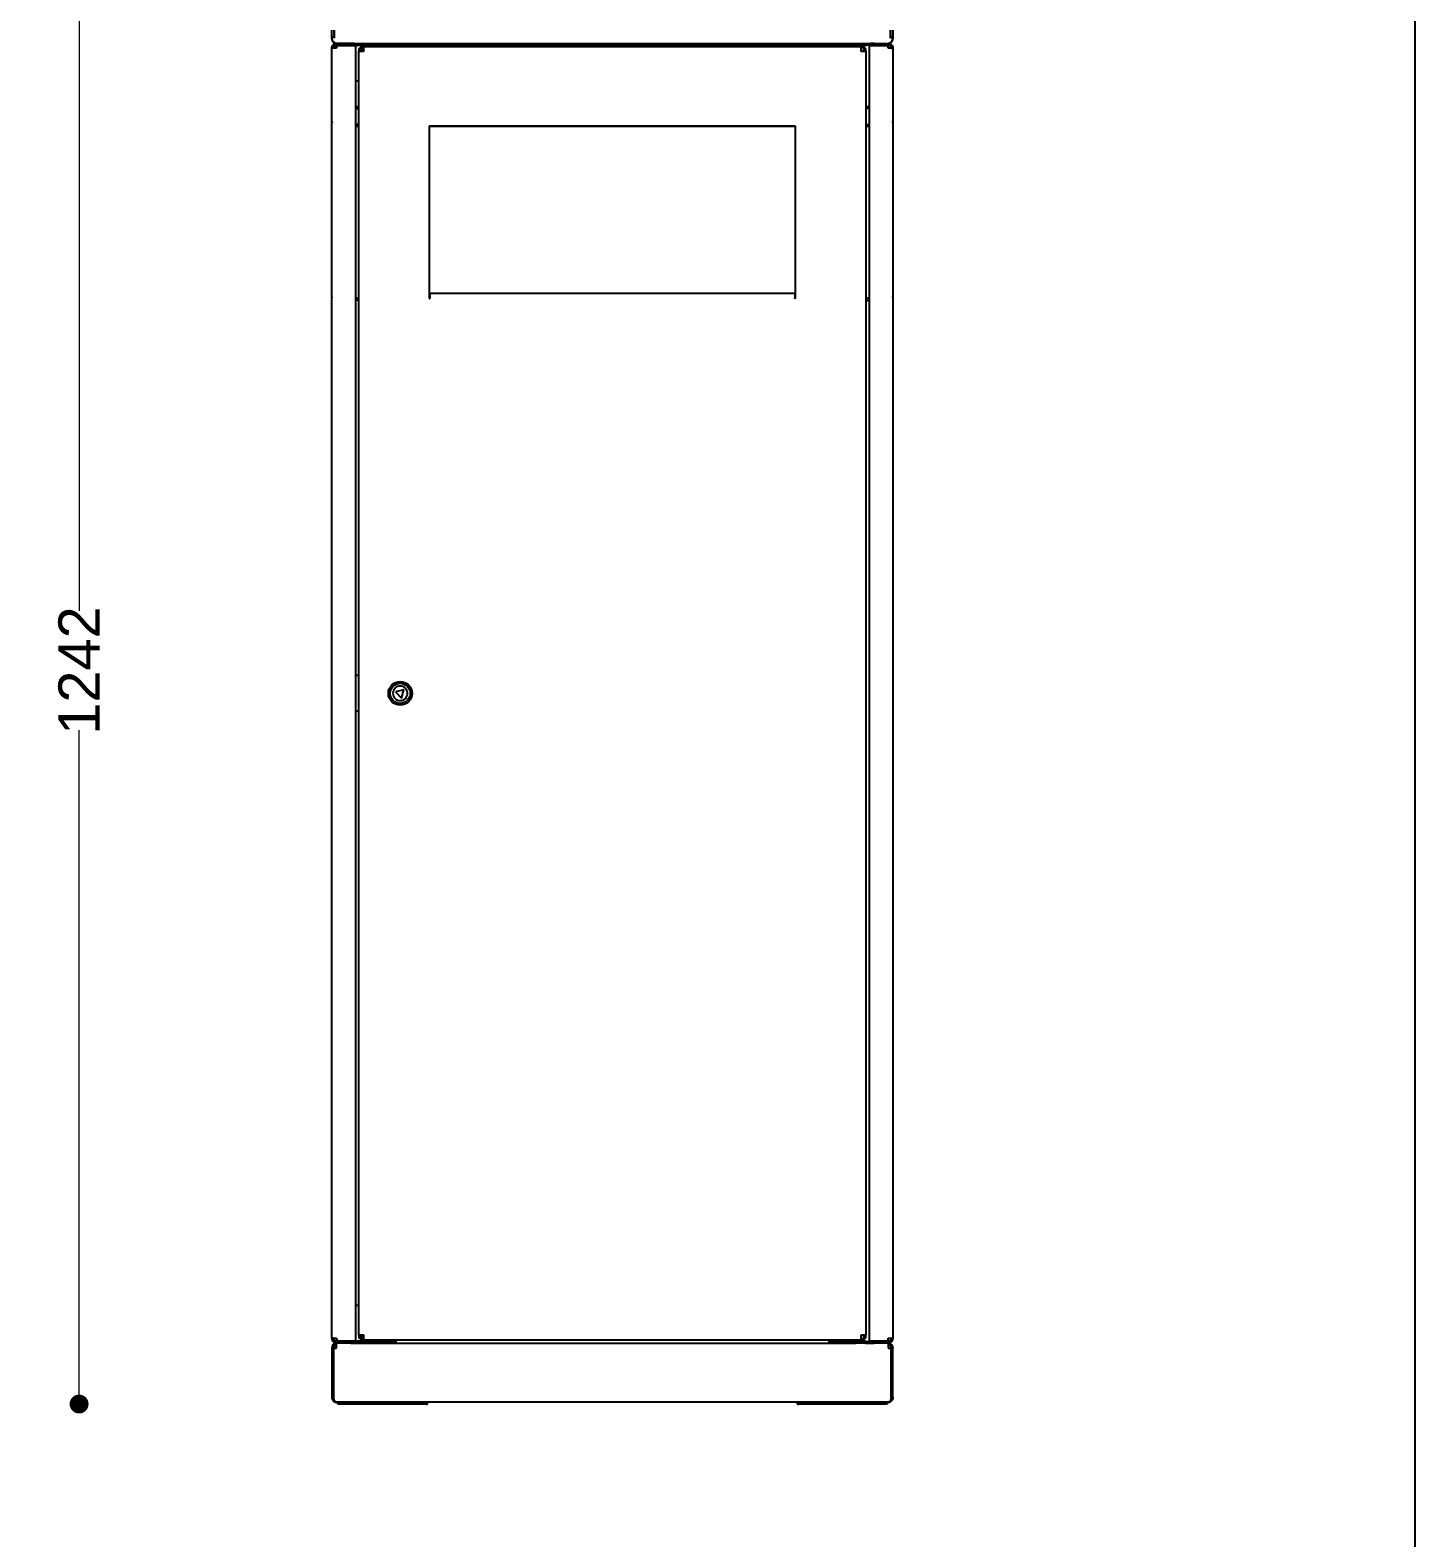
# Model space of a CAD drawing. Header units: millimetres. Extents: x 10366 to 13995, y 24552 to 29685.
# Drawn here: x 12823 to 13995, y 27332 to 28608 of the extents above; entities that cross this region are included whole.
import ezdxf

# ---------------------------------------------------------------- set-up
doc = ezdxf.new("R2010")
doc.units = ezdxf.units.MM
doc.header["$LTSCALE"] = 3
doc.layers.add('DomyÅ›lny', color=7, linetype='Continuous')
doc.styles.get("Standard").update_dxf_attribs({"font": 'arial.ttf'})
doc.dimstyles.new('MATEUSZ', dxfattribs={"dimtxt": 35, "dimasz": 16, "dimexe": 0.18, "dimexo": 0.0625, "dimgap": 0.09, "dimtad": 0, "dimdec": 0, "dimdsep": 46, "dimtxsty": 'Standard', "dimblk": 'DOT', "dimcen": 0.09, "dimse1": 1, "dimse2": 1, "dimadec": 0, "dimazin": 0, "dimtfac": 1, "dimtdec": 0, "dimtofl": 0, "dimtmove": 0, "dimatfit": 3, "dimfxl": 1, "dimtolj": 1, "dimtzin": 0, "dimlwd": 9, "dimlwe": 9, "dimarcsym": 0})

# ---------------------------------------------------------------- blocks, each defined once
blk = doc.blocks.new('_Dot')
at = {"color": 0, "linetype": 'ByBlock', "lineweight": -2}
blk.add_line((-0.5, 0), (-1, 0), dxfattribs=at)
at = {"color": 0, "linetype": 'ByBlock', "const_width": 0.5}
blk.add_lwpolyline([(-0.25, 0, 1), (0.25, 0, 1)], format="xyb", close=True, dxfattribs=at)
blk = doc.blocks.new('*D31')
at = {"color": 0, "lineweight": 9, "transparency": 16777216}
for p, q in [((12864.4, 28671.2), (12864.4, 28117)), ((12864.4, 27461.7), (12864.4, 28016))]:
    blk.add_line(p, q, dxfattribs=at)
at = {"layer": 'Defpoints', "color": 0, "transparency": 16777216}
for p in [(13078.3, 28687.2), (12864.4, 27445.7), (13083.3, 27445.7)]:
    blk.add_point(p, dxfattribs=at)
at = {"color": 0, "lineweight": 9, "transparency": 16777216, "xscale": 16, "yscale": 16, "zscale": 16}
for p, rotation in [((12864.4, 28687.2), 90), ((12864.4, 27445.7), 270)]:
    blk.add_blockref('_Dot', p, dxfattribs=dict(at, rotation=rotation))
at = {"color": 0, "transparency": 16777216, "insert": (12864.4, 28066.5), "char_height": 35, "attachment_point": 5, "rotation": 90}
blk.add_mtext('\\A1;1242', dxfattribs=at)
blk = doc.blocks.new('*D34')
at = {"color": 0, "lineweight": 9, "transparency": 16777216}
for p, q in [((12755.9, 28671.2), (12755.9, 28668.2)), ((12755.9, 28613.2), (12755.9, 28618))]:
    blk.add_line(p, q, dxfattribs=at)
at = {"layer": 'Defpoints', "color": 0, "transparency": 16777216}
for p in [(12755.9, 28687.2), (13078.3, 28687.2), (12668.6, 28597.2)]:
    blk.add_point(p, dxfattribs=at)
at = {"color": 0, "lineweight": 9, "transparency": 16777216, "xscale": 16, "yscale": 16, "zscale": 16}
for p, rotation in [((12755.9, 28687.2), 90), ((12755.9, 28597.2), 270)]:
    blk.add_blockref('_Dot', p, dxfattribs=dict(at, rotation=rotation))
at = {"color": 0, "transparency": 16777216, "insert": (12755.9, 28643.1), "char_height": 35, "attachment_point": 5, "rotation": 90}
blk.add_mtext('\\A1;90', dxfattribs=at)

msp = doc.modelspace()

# ---------------------------------------------------------------- linework, layer by layer
msp.add_lwpolyline([(10366.2, 24552.5), (10366.2, 29684.6), (13995, 29684.6), (13995, 24552.5)], close=True)
at = {"layer": 'DomyÅ›lny'}
for p, q in [((13078.3, 28602.7), (13078.3, 28605.2)), ((13078.3, 28601.7), (13078.3, 28602.7)), ((13078.3, 28602.7), (13080.3, 28602.7)), ((13078.3, 28601.2), (13078.3, 28602.2)), ((13080.3, 28602.2), (13078.3, 28602.2)), ((13080.3, 28602.2), (13080.3, 28605.2)), ((13080.3, 28605.2), (13080.3, 28602.7)), ((13080.3, 28602.7), (13080.3, 28601.7)), ((13082.3, 28597.2), (13549.3, 28597.2)), ((13094.3, 28597.2), (13082.4, 28597.2)), ((13082.4, 28597.2), (13082.4, 28595.7)), ((13082.4, 28595.7), (13094.3, 28595.7)), ((13082.6, 28595.7), (13098.5, 28595.7)), ((13098.3, 28597.2), (13098.3, 28595.7)), ((13098.5, 28595.7), (13098.5, 28597.2)), ((13523.5, 28595.7), (13098.5, 28595.7)), ((13520.7, 28597.2), (13520.7, 28595.5)), ((13523.3, 28594.7), (13523.3, 28595.5)), ((13533.1, 28595.7), (13528, 28595.7)), ((13528.3, 28595.5), (13528.3, 28594.5)), ((13530.8, 28597.2), (13530.8, 28595.5)), ((13533.1, 28595.7), (13533.1, 28597.2)), ((13548.9, 28595.7), (13533.1, 28595.7)), ((13533.3, 28595.7), (13533.3, 28597.2)), ((13537.3, 28597.2), (13549.2, 28597.2)), ((13549.2, 28595.7), (13537.3, 28595.7)), ((13549.2, 28597.2), (13549.2, 28595.7)), ((13551.3, 28605.2), (13551.3, 28602.2)), ((13551.3, 28602.7), (13551.3, 28605.2)), ((13551.3, 28601.7), (13551.3, 28602.7)), ((13551.3, 28602.7), (13553.3, 28602.7)), ((13551.3, 28602.2), (13553.3, 28602.2)), ((13553.3, 28605.2), (13553.3, 28602.7)), ((13553.3, 28602.7), (13553.3, 28601.7)), ((13553.3, 28602.2), (13553.3, 28601.2)), ((13079.8, 28593.1), (13078.3, 28593.1)), ((13078.3, 27501.4), (13078.3, 28593.1)), ((13082.4, 28595.4), (13094.2, 28595.4)), ((13082.4, 28595.4), (13082.4, 28593.1)), ((13098.3, 28595.4), (13098.3, 27499)), ((13102.8, 28595.4), (13100.9, 28595.4)), ((13101.2, 28593), (13101.2, 28590.6)), ((13102.7, 28593), (13101.2, 28593)), ((13101.2, 27503.9), (13101.2, 28590.6)), ((13102.7, 28590.6), (13102.7, 28593)), ((13102.7, 28593), (13102.7, 28590.6)), ((13105.4, 28594.7), (13103, 28594.7)), ((13103, 28594.7), (13103, 28593.2)), ((13103, 28593.2), (13105.4, 28593.2)), ((13105.4, 28593.2), (13105.4, 28594.7)), ((13105.4, 28594.7), (13523.8, 28594.7)), ((13526.1, 28594.6), (13526.1, 28593.1)), ((13527.8, 28594.7), (13527.8, 28593.2)), ((13528.5, 28594.7), (13527.8, 28594.7)), ((13527.8, 28593.2), (13528.5, 28593.2)), ((13528.3, 28593.2), (13528.3, 28590.6)), ((13528.5, 28594.7), (13528.5, 28593.2)), ((13530.2, 28593), (13528.7, 28593)), ((13528.7, 28593), (13528.7, 28590.6)), ((13530.2, 28590.6), (13530.2, 28593)), ((13530.2, 28590.6), (13530.2, 27503.9)), ((13533.3, 27499), (13533.3, 28595.4)), ((13537.4, 28595.4), (13549.2, 28595.4)), ((13549.2, 28593.1), (13549.2, 28595.4)), ((13551.8, 28593.1), (13553.3, 28593.1)), ((13553.3, 28593.1), (13553.3, 27501.4)), ((13101.2, 28543.7), (13098.3, 28543.7)), ((13098.3, 28542.2), (13101.2, 28542.2)), ((13533.3, 28543.7), (13530.2, 28543.7)), ((13533.3, 28542.2), (13530.2, 28542.2)), ((13101.2, 28528.7), (13098.3, 28528.7)), ((13098.3, 28527.2), (13101.2, 28527.2)), ((13160.7, 28527.2), (13470.7, 28527.2)), ((13160.7, 28527.2), (13160.7, 28381.4)), ((13470.7, 28527.2), (13160.7, 28527.2)), ((13470.7, 28381.4), (13470.7, 28527.2)), ((13530.2, 28528.7), (13533.3, 28528.7)), ((13530.2, 28527.2), (13533.3, 28527.2)), ((13101.2, 28381.1), (13098.3, 28381.9)), ((13101.2, 28379.5), (13098.3, 28380.3)), ((13160.7, 28386), (13470.7, 28386)), ((13160.7, 28381.4), (13161.3, 28381.4)), ((13161.3, 28386), (13470.1, 28386)), ((13161.3, 28384.4), (13161.3, 28381.4)), ((13161.3, 28381.4), (13161.3, 28381.9)), ((13470.1, 28384.4), (13470.1, 28381.4)), ((13470.1, 28381.4), (13470.1, 28381.9)), ((13470.7, 28381.4), (13470.1, 28381.4)), ((13533.3, 28381.9), (13530.2, 28381.1)), ((13530.2, 28379.5), (13533.3, 28380.3)), ((13139.3, 28050.3), (13132.1, 28048.4)), ((13132.1, 28048.4), (13137.4, 28043.1)), ((13137.4, 28043.1), (13139.3, 28050.3)), ((13079.8, 27501.4), (13078.3, 27501.4)), ((13082.4, 27501.4), (13082.4, 27499)), ((13094.2, 27499), (13082.4, 27499)), ((13082.4, 27498.7), (13094.3, 27498.7)), ((13082.4, 27497.2), (13082.4, 27498.7)), ((13098.3, 27498.7), (13098.3, 27497.2)), ((13098.5, 27498.7), (13121.2, 27498.7)), ((13098.5, 27498.7), (13098.5, 27497.2)), ((13102.8, 27499), (13100.9, 27499)), ((13101.2, 27503.9), (13101.2, 27501.5)), ((13101.2, 27501.5), (13102.7, 27501.5)), ((13102.7, 27501.5), (13102.7, 27503.9)), ((13102.7, 27503.9), (13102.7, 27501.5)), ((13105.4, 27501.2), (13103, 27501.2)), ((13103, 27501.2), (13103, 27499.7)), ((13103, 27499.7), (13105.4, 27499.7)), ((13523.8, 27499.7), (13105.4, 27499.7)), ((13133.3, 27499.4), (13122.3, 27499.4)), ((13122.3, 27499.2), (13122.3, 27498.2)), ((13122.3, 27498.2), (13133.3, 27498.2)), ((13509.3, 27499.4), (13498.3, 27499.4)), ((13498.3, 27498.2), (13509.3, 27498.2)), ((13509.3, 27499.2), (13509.3, 27498.2)), ((13511.2, 27498.7), (13523.7, 27498.7)), ((13520.7, 27497.2), (13520.7, 27498.9)), ((13523.3, 27498.9), (13523.3, 27499.7)), ((13526.1, 27501.4), (13526.1, 27499.8)), ((13527.8, 27501.2), (13527.8, 27499.7)), ((13528.5, 27501.2), (13527.8, 27501.2)), ((13527.8, 27499.7), (13528.5, 27499.7)), ((13528.2, 27498.7), (13533.1, 27498.7)), ((13528.3, 27503.9), (13528.3, 27501.2)), ((13528.3, 27499.7), (13528.3, 27498.9)), ((13528.5, 27501.2), (13528.5, 27499.7)), ((13528.7, 27503.9), (13528.7, 27501.5)), ((13528.7, 27501.5), (13530.2, 27501.5)), ((13530.2, 27501.5), (13530.2, 27503.9)), ((13530.8, 27498.9), (13530.8, 27497.2)), ((13533.1, 27498.7), (13533.1, 27497.2)), ((13533.3, 27497.2), (13533.3, 27498.7)), ((13537.3, 27498.7), (13549.2, 27498.7)), ((13549.2, 27499), (13537.4, 27499)), ((13549.2, 27499), (13549.2, 27501.4)), ((13549.2, 27498.7), (13549.2, 27497.2)), ((13551.8, 27501.4), (13553.3, 27501.4)), ((13078.3, 27493.1), (13078.3, 27451.4)), ((13079.8, 27493.1), (13078.3, 27493.1)), ((13079.8, 27493.1), (13079.8, 27451.4)), ((13080, 27493.1), (13082.4, 27493.1)), ((13080, 27451.4), (13080, 27493.1)), ((13094.3, 27497.2), (13082.4, 27497.2)), ((13098.1, 27497.2), (13521.8, 27497.2)), ((13529.9, 27497.2), (13533.7, 27497.2)), ((13549.2, 27497.2), (13537.3, 27497.2)), ((13549.2, 27493.1), (13551.6, 27493.1)), ((13551.6, 27493.1), (13551.6, 27451.4)), ((13551.8, 27493.1), (13551.8, 27451.4)), ((13551.8, 27493.1), (13553.3, 27493.1)), ((13553.3, 27451.4), (13553.3, 27493.1)), ((13082.4, 27447.2), (13084.7, 27447.2)), ((13084.7, 27447.2), (13082.6, 27447.2)), ((13548.9, 27447.2), (13082.6, 27447.2)), ((13083.3, 27445.7), (13083.3, 27447.2)), ((13159, 27447.2), (13159, 27445.7)), ((13472.5, 27445.7), (13472.5, 27447.2)), ((13548.9, 27447.2), (13546.6, 27447.2)), ((13547.1, 27447.2), (13549.2, 27447.2)), ((13548.3, 27447.2), (13548.3, 27445.7)), ((13156, 27445.7), (13086.3, 27445.7)), ((13545.3, 27445.7), (13475.5, 27445.7))]:
    msp.add_line(p, q, dxfattribs=at)
for points in [[(13078.3, 28605.2, 0), (13078.3, 28608.5, 0)], [(13080.3, 28605.2, 0), (13080.3, 28608.5, 0)], [(13080.3, 28608.5, 0), (13080.3, 28605.2, 0)], [(13551.3, 28608.5, 0), (13551.3, 28605.2, 0)], [(13551.3, 28605.2, 0), (13551.3, 28608.5, 0)], [(13553.3, 28608.5, 0), (13553.3, 28605.2, 0)], [(13078.3, 28593.1, 0), (13078.3, 28593.5, 0), (13078.4, 28593.9, 0), (13078.5, 28594.3, 0), (13078.6, 28594.7, 0), (13078.8, 28595.1, 0), (13079, 28595.4, 0), (13079.2, 28595.7, 0), (13079.5, 28596, 0), (13079.8, 28596.3, 0), (13080.1, 28596.5, 0), (13080.5, 28596.7, 0), (13080.8, 28596.9, 0), (13081.2, 28597.1, 0), (13081.6, 28597.2, 0), (13082, 28597.2, 0), (13082.4, 28597.2, 0)], [(13079.8, 28593.1, 0), (13079.8, 28593.4, 0), (13079.8, 28593.6, 0), (13079.9, 28593.9, 0), (13080, 28594.1, 0), (13080.1, 28594.3, 0), (13080.2, 28594.6, 0), (13080.4, 28594.8, 0), (13080.6, 28595, 0), (13080.7, 28595.1, 0), (13081, 28595.3, 0), (13081.2, 28595.4, 0), (13081.4, 28595.5, 0), (13081.7, 28595.6, 0), (13081.9, 28595.7, 0), (13082.2, 28595.7, 0), (13082.4, 28595.7, 0)], [(13082.4, 28593.1, 0), (13082.5, 28595, 0), (13082.6, 28595.5, 0), (13082.6, 28595.7, 0), (13082.6, 28595.7, 0), (13082.6, 28595.7, 0), (13082.6, 28595.7, 0), (13082.6, 28595.7, 0), (13082.6, 28595.7, 0), (13082.6, 28595.7, 0), (13082.6, 28595.7, 0), (13082.6, 28595.7, 0), (13082.6, 28595.7, 0), (13082.6, 28595.7, 0), (13082.6, 28595.7, 0), (13082.6, 28595.7, 0)], [(13097.1, 28597.2, 0), (13094.3, 28597.2, 0)], [(13094.3, 28595.7, 0), (13097.1, 28595.7, 0)], [(13097.1, 28595.7, 0), (13098.3, 28595.7, 0)], [(13530.8, 28595.5, 0), (13530.8, 28595.5, 0), (13530.8, 28595.5, 0), (13530.8, 28595.5, 0), (13530.8, 28595.5, 0), (13530.8, 28595.5, 0), (13530.8, 28595.5, 0), (13530.8, 28595.5, 0), (13530.8, 28595.5, 0), (13530.8, 28595.5, 0), (13530.8, 28595.5, 0), (13530.8, 28595.5, 0), (13530.8, 28595.5, 0), (13530.8, 28595.5, 0), (13530.7, 28595.5, 0), (13530.2, 28595.5, 0), (13520.7, 28595.5, 0)], [(13533.3, 28595.7, 0), (13533.3, 28595.7, 0), (13533.3, 28595.7, 0), (13533.3, 28595.7, 0), (13533.3, 28595.7, 0), (13533.3, 28595.7, 0), (13533.3, 28595.7, 0), (13533.3, 28595.7, 0), (13533.3, 28595.7, 0), (13533.3, 28595.7, 0), (13533.3, 28595.7, 0), (13533.3, 28595.7, 0), (13533.3, 28595.7, 0), (13533.3, 28595.7, 0), (13533.3, 28595.7, 0), (13533.3, 28595.7, 0), (13533.4, 28595.7, 0), (13533.8, 28595.7, 0), (13534.5, 28595.7, 0)], [(13537.3, 28597.2, 0), (13534.5, 28597.2, 0)], [(13534.5, 28595.7, 0), (13537.3, 28595.7, 0)], [(13549.2, 28593.1, 0), (13549, 28595, 0), (13549, 28595.5, 0), (13549, 28595.7, 0), (13549, 28595.7, 0), (13549, 28595.7, 0), (13549, 28595.7, 0), (13549, 28595.7, 0), (13548.9, 28595.7, 0), (13548.9, 28595.7, 0), (13548.9, 28595.7, 0), (13548.9, 28595.7, 0), (13548.9, 28595.7, 0), (13548.9, 28595.7, 0), (13548.9, 28595.7, 0), (13548.9, 28595.7, 0)], [(13549.3, 28597.2, 0), (13549.7, 28597.2, 0), (13550.1, 28597.1, 0), (13550.5, 28597, 0), (13550.8, 28596.9, 0), (13551.2, 28596.7, 0), (13551.5, 28596.5, 0), (13551.8, 28596.3, 0), (13552.1, 28596, 0), (13552.4, 28595.7, 0), (13552.6, 28595.4, 0), (13552.8, 28595, 0), (13553, 28594.7, 0), (13553.1, 28594.3, 0), (13553.2, 28593.9, 0), (13553.3, 28593.5, 0), (13553.3, 28593.1, 0)], [(13082.4, 28593.1, 0), (13078.3, 28593.1, 0)], [(13094.2, 28595.4, 0), (13098.3, 28595.4, 0)], [(13100.9, 28595.4, 0), (13098.3, 28595.4, 0)], [(13101.2, 28590.6, 0), (13101.2, 28590.6, 0), (13101.2, 28590.6, 0), (13101.2, 28590.6, 0), (13101.2, 28590.6, 0), (13101.2, 28590.6, 0), (13101.2, 28590.6, 0), (13101.2, 28590.6, 0), (13101.2, 28590.6, 0), (13101.2, 28590.6, 0), (13101.2, 28590.6, 0), (13101.2, 28590.6, 0), (13101.2, 28590.6, 0), (13101.3, 28590.6, 0), (13101.3, 28590.6, 0), (13101.4, 28590.6, 0), (13102.4, 28590.6, 0), (13105.4, 28590.6, 0)], [(13105.4, 28590.4, 0), (13102.7, 28593, 0)], [(13103, 28593.2, 0), (13103, 28593.2, 0), (13103, 28593.2, 0), (13103, 28593.2, 0), (13103, 28593.2, 0), (13103, 28593.2, 0), (13103, 28593.2, 0), (13103, 28593.2, 0), (13103, 28593.2, 0), (13103, 28593.2, 0), (13103, 28593.2, 0), (13103, 28593.2, 0), (13103, 28593.2, 0), (13103, 28593.2, 0), (13103, 28593.2, 0), (13103, 28593.2, 0), (13103.7, 28592.5, 0), (13105.6, 28590.6, 0)], [(13105.4, 28590.4, 0), (13104.1, 28591.2, 0)], [(13104.8, 28591.9, 0), (13105.6, 28590.6, 0)], [(13105.4, 28590.6, 0), (13105.4, 28594.7, 0)], [(13523, 28594.7, 0), (13523, 28594.7, 0), (13523, 28594.7, 0), (13523, 28594.7, 0), (13523, 28594.7, 0), (13523, 28594.7, 0), (13523, 28594.7, 0), (13523, 28594.7, 0), (13523, 28594.7, 0), (13523, 28594.7, 0), (13523, 28594.7, 0), (13523, 28594.7, 0), (13523, 28594.7, 0), (13523, 28594.7, 0), (13523.1, 28594.7, 0), (13523.3, 28594.7, 0), (13523.8, 28594.7, 0)], [(13523.8, 28594.7, 0), (13526.1, 28594.6, 0)], [(13526.1, 28594.6, 0), (13526.1, 28594.2, 0), (13526.1, 28590.6, 0)], [(13526.1, 28590.6, 0), (13530.2, 28590.6, 0)], [(13528.5, 28594.7, 0), (13528.5, 28594.7, 0), (13528.5, 28594.7, 0), (13528.5, 28594.7, 0), (13528.5, 28594.7, 0), (13528.5, 28594.7, 0), (13528.5, 28594.7, 0), (13528.5, 28594.7, 0), (13528.5, 28594.7, 0), (13528.5, 28594.7, 0), (13528.5, 28594.7, 0), (13528.5, 28594.7, 0), (13528.5, 28594.7, 0), (13528.5, 28594.7, 0), (13528.5, 28594.7, 0), (13528.5, 28594.7, 0), (13527.8, 28594.7, 0)], [(13527.8, 28593.2, 0), (13528.5, 28593.2, 0)], [(13533.3, 28595.4, 0), (13533.3, 28595.4, 0), (13533.3, 28595.4, 0), (13533.3, 28595.4, 0), (13533.3, 28595.4, 0), (13533.3, 28595.4, 0), (13533.3, 28595.4, 0), (13533.3, 28595.4, 0), (13533.3, 28595.4, 0), (13533.3, 28595.4, 0), (13533.3, 28595.4, 0), (13533.3, 28595.4, 0), (13533.3, 28595.4, 0), (13533.3, 28595.4, 0), (13533.4, 28595.4, 0), (13533.8, 28595.4, 0), (13537.4, 28595.4, 0)], [(13553.3, 28593.1, 0), (13553.3, 28593.1, 0), (13553.3, 28593.1, 0), (13553.3, 28593.1, 0), (13553.3, 28593.1, 0), (13553.3, 28593.1, 0), (13553.3, 28593.1, 0), (13553.3, 28593.1, 0), (13553.3, 28593.1, 0), (13553.3, 28593.1, 0), (13553.3, 28593.1, 0), (13553.3, 28593.1, 0), (13553.3, 28593.1, 0), (13553.3, 28593.1, 0), (13553.3, 28593.1, 0), (13553.1, 28593.1, 0), (13552.1, 28593.1, 0), (13549.2, 28593.1, 0)], [(13100.9, 28565.4, 0), (13098.3, 28565.4, 0)], [(13161.3, 28381.9, 0), (13161.3, 28385.1, 0), (13161.3, 28385.9, 0), (13161.3, 28386, 0), (13161.3, 28386, 0), (13161.3, 28386, 0), (13161.3, 28386, 0), (13161.3, 28386, 0), (13161.3, 28386, 0), (13161.3, 28386, 0), (13161.3, 28386, 0), (13161.3, 28386, 0), (13161.3, 28386, 0), (13161.3, 28386, 0), (13161.3, 28386, 0), (13161.3, 28386, 0), (13161.3, 28386, 0), (13161.3, 28386, 0), (13161.3, 28386, 0), (13161.3, 28386, 0), (13161.3, 28386, 0), (13161.3, 28385.9, 0), (13161.3, 28385.8, 0)], [(13470.1, 28385.8, 0), (13470.1, 28386, 0), (13470.1, 28386, 0), (13470.1, 28386, 0), (13470.1, 28386, 0), (13470.1, 28386, 0), (13470.1, 28386, 0), (13470.1, 28386, 0), (13470.1, 28386, 0), (13470.1, 28386, 0), (13470.1, 28386, 0), (13470.1, 28386, 0), (13470.1, 28386, 0), (13470.1, 28386, 0), (13470.1, 28386, 0), (13470.1, 28386, 0), (13470.1, 28386, 0), (13470.1, 28386, 0), (13470.1, 28386, 0), (13470.1, 28386, 0), (13470.1, 28386, 0), (13470.1, 28386, 0), (13470.1, 28386, 0), (13470.1, 28385.9, 0), (13470.1, 28385.6, 0), (13470.1, 28381.9, 0)], [(13100.9, 28062.2, 0), (13098.3, 28062.2, 0)], [(13100.9, 28032.2, 0), (13098.3, 28032.2, 0)], [(13100.9, 27529, 0), (13098.3, 27529, 0)], [(13078.3, 27501.4, 0), (13078.3, 27501.4, 0), (13078.3, 27501.4, 0), (13078.3, 27501.4, 0), (13078.3, 27501.4, 0), (13078.3, 27501.4, 0), (13078.3, 27501.4, 0), (13078.3, 27501.4, 0), (13078.3, 27501.4, 0), (13078.3, 27501.4, 0), (13078.3, 27501.4, 0), (13078.3, 27501.4, 0), (13078.3, 27501.4, 0), (13078.3, 27501.4, 0), (13078.4, 27501.4, 0), (13079.5, 27501.4, 0), (13082.4, 27501.4, 0)], [(13079.8, 27501.4, 0), (13079.8, 27501.1, 0), (13079.8, 27500.9, 0), (13079.9, 27500.6, 0), (13080, 27500.4, 0), (13080.1, 27500.1, 0), (13080.2, 27499.9, 0), (13080.4, 27499.7, 0), (13080.6, 27499.5, 0), (13080.7, 27499.3, 0), (13081, 27499.2, 0), (13081.2, 27499.1, 0), (13081.4, 27498.9, 0), (13081.7, 27498.9, 0), (13081.9, 27498.8, 0), (13082.2, 27498.8, 0), (13082.4, 27498.7, 0)], [(13082.4, 27501.4, 0), (13082.5, 27499.5, 0), (13082.6, 27498.9, 0), (13082.6, 27498.8, 0), (13082.6, 27498.8, 0), (13082.6, 27498.8, 0), (13082.6, 27498.7, 0), (13082.6, 27498.7, 0), (13082.6, 27498.7, 0), (13082.6, 27498.7, 0), (13082.6, 27498.7, 0), (13082.6, 27498.7, 0), (13082.6, 27498.7, 0), (13082.6, 27498.7, 0), (13082.6, 27498.7, 0), (13082.6, 27498.7, 0)], [(13098.3, 27499, 0), (13098.3, 27499, 0), (13098.3, 27499, 0), (13098.3, 27499, 0), (13098.3, 27499, 0), (13098.3, 27499, 0), (13098.3, 27499, 0), (13098.3, 27499, 0), (13098.3, 27499, 0), (13098.3, 27499, 0), (13098.3, 27499, 0), (13098.3, 27499, 0), (13098.3, 27499, 0), (13098.3, 27499, 0), (13098.3, 27499, 0), (13098.2, 27499, 0), (13097.8, 27499, 0), (13094.2, 27499, 0)], [(13097.1, 27498.7, 0), (13094.3, 27498.7, 0)], [(13098.3, 27498.7, 0), (13098.3, 27498.7, 0), (13098.3, 27498.7, 0), (13098.3, 27498.7, 0), (13098.3, 27498.7, 0), (13098.3, 27498.7, 0), (13098.3, 27498.7, 0), (13098.3, 27498.7, 0), (13098.3, 27498.7, 0), (13098.3, 27498.7, 0), (13098.3, 27498.7, 0), (13098.3, 27498.7, 0), (13098.3, 27498.7, 0), (13098.3, 27498.7, 0), (13098.3, 27498.7, 0), (13098.2, 27498.7, 0), (13097.8, 27498.7, 0), (13097.1, 27498.7, 0)], [(13100.9, 27499, 0), (13098.3, 27499, 0)], [(13105.4, 27503.9, 0), (13101.2, 27503.9, 0)], [(13102.7, 27501.5, 0), (13102.7, 27501.5, 0), (13102.7, 27501.5, 0), (13102.7, 27501.5, 0), (13102.7, 27501.5, 0), (13102.7, 27501.5, 0), (13102.7, 27501.5, 0), (13102.7, 27501.5, 0), (13102.7, 27501.5, 0), (13102.7, 27501.5, 0), (13102.7, 27501.5, 0), (13102.7, 27501.5, 0), (13102.7, 27501.5, 0), (13102.8, 27501.5, 0), (13102.8, 27501.5, 0), (13102.8, 27501.5, 0), (13103.1, 27501.8, 0), (13105.4, 27504.1, 0)], [(13105.6, 27503.9, 0), (13103, 27501.2, 0)], [(13105.6, 27503.9, 0), (13104.9, 27502.8, 0)], [(13105.4, 27499.7, 0), (13105.4, 27499.7, 0), (13105.4, 27499.7, 0), (13105.4, 27499.7, 0), (13105.4, 27499.7, 0), (13105.4, 27499.7, 0), (13105.4, 27499.7, 0), (13105.4, 27499.7, 0), (13105.4, 27499.7, 0), (13105.4, 27499.7, 0), (13105.4, 27499.7, 0), (13105.4, 27499.7, 0), (13105.4, 27499.7, 0), (13105.4, 27499.7, 0), (13105.4, 27499.8, 0), (13105.4, 27499.9, 0), (13105.4, 27500.2, 0), (13105.4, 27503.9, 0)], [(13122.3, 27497.2, 0), (13122.3, 27497.2, 0), (13122.3, 27497.2, 0), (13122.3, 27497.2, 0), (13122.3, 27497.2, 0), (13122.3, 27497.2, 0), (13122.3, 27497.2, 0), (13122.3, 27497.2, 0), (13122.3, 27497.2, 0), (13122.3, 27497.2, 0), (13122.3, 27497.2, 0), (13122.3, 27497.2, 0), (13122.3, 27497.2, 0), (13122.3, 27497.2, 0), (13122.3, 27497.3, 0), (13122.3, 27497.3, 0), (13122.3, 27497.9, 0), (13122.3, 27499.7, 0)], [(13509.3, 27499.7, 0), (13509.3, 27497.2, 0)], [(13520.7, 27498.9, 0), (13520.7, 27498.9, 0), (13520.7, 27498.9, 0), (13520.7, 27498.9, 0), (13520.7, 27498.9, 0), (13520.7, 27498.9, 0), (13520.7, 27498.9, 0), (13520.7, 27498.9, 0), (13520.7, 27498.9, 0), (13520.7, 27498.9, 0), (13520.7, 27498.9, 0), (13520.7, 27498.9, 0), (13520.7, 27498.9, 0), (13520.8, 27498.9, 0), (13520.9, 27498.9, 0), (13521.4, 27498.9, 0), (13530.8, 27498.9, 0)], [(13523.8, 27499.7, 0), (13523, 27499.7, 0)], [(13526.1, 27499.8, 0), (13523.8, 27499.7, 0)], [(13526.1, 27503.9, 0), (13526.1, 27499.8, 0)], [(13530.2, 27503.9, 0), (13530.2, 27503.9, 0), (13530.2, 27503.9, 0), (13530.2, 27503.9, 0), (13530.2, 27503.9, 0), (13530.2, 27503.9, 0), (13530.2, 27503.9, 0), (13530.2, 27503.9, 0), (13530.2, 27503.9, 0), (13530.2, 27503.9, 0), (13530.2, 27503.9, 0), (13530.2, 27503.9, 0), (13530.2, 27503.9, 0), (13530.2, 27503.9, 0), (13530.2, 27503.9, 0), (13530.1, 27503.9, 0), (13529.1, 27503.9, 0), (13526.1, 27503.9, 0)], [(13528.5, 27501.2, 0), (13528.5, 27501.2, 0), (13528.5, 27501.2, 0), (13528.5, 27501.2, 0), (13528.5, 27501.2, 0), (13528.5, 27501.2, 0), (13528.5, 27501.2, 0), (13528.5, 27501.2, 0), (13528.5, 27501.2, 0), (13528.5, 27501.2, 0), (13528.5, 27501.2, 0), (13528.5, 27501.2, 0), (13528.5, 27501.2, 0), (13528.5, 27501.2, 0), (13528.5, 27501.2, 0), (13528.5, 27501.2, 0), (13528.5, 27501.2, 0), (13527.8, 27501.2, 0)], [(13527.8, 27499.7, 0), (13528.5, 27499.7, 0)], [(13528.5, 27501.2, 0), (13528.5, 27501.2, 0), (13528.5, 27501.2, 0), (13528.5, 27501.2, 0), (13528.5, 27501.2, 0), (13528.5, 27501.2, 0), (13528.5, 27501.2, 0), (13528.5, 27501.2, 0), (13528.5, 27501.2, 0), (13528.5, 27501.2, 0), (13528.5, 27501.2, 0), (13528.5, 27501.2, 0), (13528.5, 27501.2, 0), (13528.5, 27501.2, 0), (13528.5, 27501.3, 0), (13528.5, 27501.3, 0), (13528, 27501.8, 0)], [(13528.2, 27502, 0), (13528.6, 27501.6, 0), (13528.7, 27501.5, 0), (13528.7, 27501.5, 0), (13528.7, 27501.5, 0), (13528.7, 27501.5, 0), (13528.7, 27501.5, 0), (13528.7, 27501.5, 0), (13528.7, 27501.5, 0), (13528.7, 27501.5, 0), (13528.7, 27501.5, 0), (13528.7, 27501.5, 0), (13528.7, 27501.5, 0), (13528.7, 27501.5, 0), (13528.7, 27501.5, 0), (13528.7, 27501.5, 0), (13528.7, 27501.5, 0)], [(13537.4, 27499, 0), (13533.3, 27499, 0)], [(13534.5, 27498.7, 0), (13533.3, 27498.7, 0)], [(13537.3, 27498.7, 0), (13534.5, 27498.7, 0)], [(13549.2, 27501.4, 0), (13549, 27499.5, 0), (13549, 27498.9, 0), (13549, 27498.8, 0), (13549, 27498.8, 0), (13549, 27498.8, 0), (13549, 27498.7, 0), (13549, 27498.7, 0), (13548.9, 27498.7, 0), (13548.9, 27498.7, 0), (13548.9, 27498.7, 0), (13548.9, 27498.7, 0), (13548.9, 27498.7, 0), (13548.9, 27498.7, 0), (13548.9, 27498.7, 0), (13548.9, 27498.7, 0)], [(13551.8, 27501.4, 0), (13551.8, 27501.1, 0), (13551.7, 27500.9, 0), (13551.7, 27500.6, 0), (13551.6, 27500.4, 0), (13551.5, 27500.1, 0), (13551.3, 27499.9, 0), (13551.2, 27499.7, 0), (13551, 27499.5, 0), (13550.8, 27499.3, 0), (13550.6, 27499.2, 0), (13550.4, 27499.1, 0), (13550.2, 27498.9, 0), (13549.9, 27498.9, 0), (13549.7, 27498.8, 0), (13549.4, 27498.8, 0), (13549.2, 27498.7, 0)], [(13549.2, 27501.4, 0), (13553.3, 27501.4, 0)], [(13082.4, 27493.1, 0), (13082.4, 27497.2, 0)], [(13094.3, 27497.2, 0), (13097.1, 27497.2, 0)], [(13097.1, 27497.2, 0), (13098, 27497.2, 0), (13098.2, 27497.2, 0), (13098.3, 27497.2, 0), (13098.3, 27497.2, 0), (13098.3, 27497.2, 0), (13098.3, 27497.2, 0), (13098.3, 27497.2, 0), (13098.3, 27497.2, 0), (13098.3, 27497.2, 0), (13098.3, 27497.2, 0), (13098.3, 27497.2, 0), (13098.3, 27497.2, 0), (13098.3, 27497.2, 0), (13098.3, 27497.2, 0), (13098.3, 27497.2, 0), (13098.3, 27497.2, 0), (13098.3, 27497.2, 0)], [(13530.8, 27497.2, 0), (13530.8, 27497.2, 0), (13530.8, 27497.2, 0), (13530.8, 27497.2, 0), (13530.8, 27497.2, 0), (13530.8, 27497.2, 0), (13530.8, 27497.2, 0), (13530.8, 27497.2, 0), (13530.8, 27497.2, 0), (13530.8, 27497.2, 0), (13530.8, 27497.2, 0), (13530.8, 27497.2, 0), (13530.8, 27497.2, 0), (13530.8, 27497.2, 0), (13530.7, 27497.2, 0), (13530.2, 27497.2, 0), (13520.7, 27497.2, 0)], [(13528.6, 27497.2, 0), (13522.9, 27497.2, 0)], [(13533.3, 27497.2, 0), (13533.3, 27497.2, 0), (13533.3, 27497.2, 0), (13533.3, 27497.2, 0), (13533.3, 27497.2, 0), (13533.3, 27497.2, 0), (13533.3, 27497.2, 0), (13533.3, 27497.2, 0), (13533.3, 27497.2, 0), (13533.3, 27497.2, 0), (13533.3, 27497.2, 0), (13533.3, 27497.2, 0), (13533.3, 27497.2, 0), (13533.3, 27497.2, 0), (13533.3, 27497.2, 0), (13533.3, 27497.2, 0), (13533.4, 27497.2, 0), (13534.5, 27497.2, 0)], [(13534.5, 27497.2, 0), (13537.3, 27497.2, 0)], [(13549.2, 27497.2, 0), (13549.2, 27497.2, 0), (13549.2, 27497.2, 0), (13549.2, 27497.2, 0), (13549.2, 27497.2, 0), (13549.2, 27497.2, 0), (13549.2, 27497.2, 0), (13549.2, 27497.2, 0), (13549.2, 27497.2, 0), (13549.2, 27497.2, 0), (13549.2, 27497.2, 0), (13549.2, 27497.2, 0), (13549.2, 27497.2, 0), (13549.2, 27497.2, 0), (13549.2, 27497.2, 0), (13549.2, 27497.1, 0), (13549.2, 27496.1, 0), (13549.2, 27493.1, 0)], [(13078.3, 27451.4, 0), (13078.3, 27451, 0), (13078.4, 27450.6, 0), (13078.5, 27450.2, 0), (13078.6, 27449.8, 0), (13078.8, 27449.4, 0), (13079, 27449.1, 0), (13079.2, 27448.7, 0), (13079.5, 27448.4, 0), (13079.8, 27448.2, 0), (13080.1, 27447.9, 0), (13080.5, 27447.7, 0), (13080.8, 27447.6, 0), (13081.2, 27447.4, 0), (13081.6, 27447.3, 0), (13082, 27447.3, 0), (13082.4, 27447.2, 0)], [(13082.6, 27447.2, 0), (13082.4, 27447.3, 0), (13082.1, 27447.3, 0), (13081.9, 27447.4, 0), (13081.6, 27447.6, 0), (13081.4, 27447.7, 0), (13081.2, 27447.9, 0), (13081, 27448.2, 0), (13080.8, 27448.5, 0), (13080.6, 27448.7, 0), (13080.3, 27449.4, 0), (13080.1, 27450.2, 0), (13080, 27450.8, 0), (13080, 27451.4, 0)], [(13551.6, 27451.4, 0), (13551.5, 27450.6, 0), (13551.4, 27449.8, 0), (13551.1, 27449.1, 0), (13550.8, 27448.4, 0), (13550.6, 27448.2, 0), (13550.4, 27447.9, 0), (13550.2, 27447.7, 0), (13549.9, 27447.6, 0), (13549.7, 27447.4, 0), (13549.5, 27447.3, 0), (13549.2, 27447.3, 0), (13548.9, 27447.2, 0)], [(13553.3, 27451.4, 0), (13553.3, 27451, 0), (13553.2, 27450.6, 0), (13553.1, 27450.2, 0), (13553, 27449.8, 0), (13552.8, 27449.4, 0), (13552.6, 27449.1, 0), (13552.3, 27448.7, 0), (13552.1, 27448.4, 0), (13551.8, 27448.2, 0), (13551.4, 27447.9, 0), (13551.1, 27447.7, 0), (13550.7, 27447.6, 0), (13550.4, 27447.4, 0), (13550, 27447.3, 0), (13549.6, 27447.3, 0), (13549.2, 27447.2, 0)], [(13549.2, 27447.2, 0), (13549.6, 27447.3, 0), (13550, 27447.3, 0), (13550.4, 27447.4, 0), (13550.7, 27447.6, 0), (13551.1, 27447.7, 0), (13551.4, 27447.9, 0), (13551.8, 27448.2, 0), (13552.1, 27448.5, 0), (13552.3, 27448.7, 0), (13552.6, 27449.1, 0), (13552.8, 27449.4, 0), (13553, 27449.8, 0), (13553.1, 27450.2, 0), (13553.2, 27450.6, 0), (13553.3, 27451, 0), (13553.3, 27451.4, 0)], [(13086.3, 27445.7, 0), (13083.3, 27445.7, 0)], [(13158.2, 27445.7, 0), (13159, 27445.7, 0), (13159, 27445.7, 0), (13159, 27445.7, 0), (13159, 27445.7, 0), (13159, 27445.7, 0), (13159, 27445.7, 0), (13159, 27445.7, 0), (13159, 27445.7, 0), (13159, 27445.7, 0), (13159, 27445.7, 0), (13159, 27445.7, 0), (13159, 27445.7, 0), (13159, 27445.7, 0), (13159, 27445.7, 0), (13159, 27445.7, 0), (13159, 27445.7, 0), (13159, 27445.7, 0), (13159, 27445.7, 0), (13159, 27445.7, 0), (13159, 27445.7, 0), (13159, 27445.7, 0), (13158.6, 27445.7, 0), (13156, 27445.7, 0)], [(13475.5, 27445.7, 0), (13472.8, 27445.7, 0), (13472.5, 27445.7, 0), (13472.5, 27445.7, 0), (13472.5, 27445.7, 0), (13472.5, 27445.7, 0), (13472.5, 27445.7, 0), (13472.5, 27445.7, 0), (13472.5, 27445.7, 0), (13472.5, 27445.7, 0), (13472.5, 27445.7, 0), (13472.5, 27445.7, 0), (13472.5, 27445.7, 0), (13472.5, 27445.7, 0), (13472.5, 27445.7, 0), (13472.5, 27445.7, 0), (13472.5, 27445.7, 0), (13472.5, 27445.7, 0), (13472.5, 27445.7, 0), (13472.5, 27445.7, 0), (13472.5, 27445.7, 0), (13472.5, 27445.7, 0), (13472.7, 27445.7, 0), (13473.4, 27445.7, 0)], [(13548.3, 27445.7, 0), (13548.3, 27445.7, 0), (13548.3, 27445.7, 0), (13548.3, 27445.7, 0), (13548.3, 27445.7, 0), (13548.3, 27445.7, 0), (13548.3, 27445.7, 0), (13548.3, 27445.7, 0), (13548.3, 27445.7, 0), (13548.3, 27445.7, 0), (13548.3, 27445.7, 0), (13548.3, 27445.7, 0), (13548.3, 27445.7, 0), (13548.3, 27445.7, 0), (13548.3, 27445.7, 0), (13548.2, 27445.7, 0), (13547.9, 27445.7, 0), (13545.3, 27445.7, 0)]]:
    msp.add_polyline3d(points, dxfattribs=at)
for radius in [10, 8.5]:
    msp.add_circle((13136.2, 28047.2), radius, dxfattribs=at)
for centre, radius, start, end in [((13082.8, 28601.7), 4.49, 180, 270), ((13082.3, 28601.2), 4, 180, 225), ((13082.4, 28593.1), 4.13, 129.5539, 180), ((13082.3, 28601.2), 4, 225, 270), ((13082.4, 28593.1), 4.13, 90, 129.5539), ((13082.4, 28593.1), 2.63, 90, 180), ((13548.8, 28601.7), 4.49, 270, 0), ((13549.2, 28593.1), 4.13, 50.4461, 90), ((13549.2, 28593.1), 2.63, 0, 90), ((13549.3, 28601.2), 4, 270, 315), ((13549.2, 28593.1), 4.13, 0, 50.4461), ((13549.3, 28601.2), 4, 315, 0), ((13102.8, 28589.4), 6, 63.9376, 90), ((13082.4, 28531.4), 4.13, 180, 197.9991), ((13549.2, 28531.4), 4.13, 346.0759, 0), ((13082.4, 28381.9), 4.13, 166.5207, 180), ((13549.2, 28381.9), 4.13, 0, 17.5425), ((13136.2, 28047.2), 6.15, 135, 315), ((13136.2, 28047.2), 6.15, 315, 135), ((13082.4, 27501.4), 4.13, 180, 230.4461), ((13082.4, 27501.4), 2.63, 180, 270), ((13082.4, 27501.4), 4.13, 230.4461, 270), ((13102.8, 27505), 6, 270, 301.7575), ((13122.3, 27502.2), 3.99, 218.6132, 270), ((13122.3, 27502.2), 2.99, 236.385, 270), ((13509.3, 27502.2), 3.99, 270, 321.3868), ((13509.3, 27502.2), 2.99, 270, 303.615), ((13549.2, 27501.4), 2.63, 270, 0), ((13549.2, 27501.4), 4.13, 270, 309.5539), ((13549.2, 27501.4), 4.13, 309.5539, 0), ((13082.4, 27493.1), 4.13, 90, 180), ((13082.4, 27493.1), 2.63, 90, 180), ((13549.2, 27493.1), 4.13, 0, 90), ((13549.2, 27493.1), 2.63, 0, 90), ((13082.4, 27451.4), 2.63, 180, 209.8623), ((13549.2, 27451.4), 2.63, 330.1885, 0)]:
    msp.add_arc(centre, radius, start, end, dxfattribs=at)

# ---------------------------------------------------------------- dimensions: what is measured, and where the dimension line sits
dim = msp.add_linear_dim(base=(12755.9, 28687.2), p1=(12668.6, 28597.2), p2=(13078.3, 28687.2), angle=90, dimstyle='MATEUSZ')
dim.commit()
dim.dimension.update_dxf_attribs({"geometry": '*D34', "text_midpoint": (12755.9, 28643.1), "dimtype": 160})
dim = msp.add_linear_dim(base=(12864.409109, 27445.7387769), p1=(13078.2840056, 28687.2387769), p2=(13083.2840056, 27445.7387769), angle=90, dimstyle='MATEUSZ')
dim.commit()
dim.dimension.update_dxf_attribs({"geometry": '*D31', "text_midpoint": (12864.409109, 28066.4887769)})

doc.saveas('drawing.dxf')
